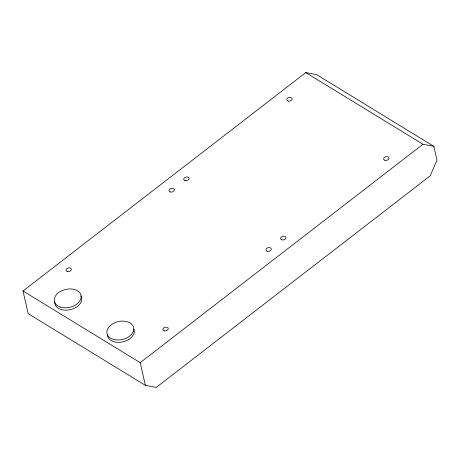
<?xml version="1.0" encoding="UTF-8"?>
<svg xmlns="http://www.w3.org/2000/svg" width="460" height="460" viewBox="0 0 460 460"><rect width="100%" height="100%" fill="white"/><g stroke="black" fill="none" stroke-linecap="round" stroke-linejoin="round"><path stroke-width="0.69" d="M23 290.996L305.773 72.599L316.635 74.652L433.837 146.32L437 160.126L430.203 175.823L156.262 387.4L145.4 385.348L28.198 313.68L23 290.996L140.202 362.664L145.4 385.348M140.202 362.664L422.976 144.262L433.837 146.32M305.773 72.599L422.976 144.262M80.845 295.901A13.656 9.177 -12.9 0 1 70.472 309.649A13.656 9.177 -12.9 0 1 54.786 302.111M133.963 329.17A13.656 9.177 -12.9 0 1 133.751 334.006L132.307 336.398A13.656 9.177 -12.9 0 1 123.941 341.584L120.439 342.257A13.656 9.177 -12.9 0 1 107.393 334.886M133.21 331.643L131.767 334.029A13.656 9.177 -12.9 0 1 123.401 339.216L119.899 339.888A13.656 9.177 -12.9 0 1 106.938 331.091A13.656 9.177 -12.9 0 1 123.056 321.097A13.656 9.177 -12.9 0 1 133.21 331.643M288.012 101.022A2.731 1.834 -12.9 0 0 292.123 98.992A2.731 1.834 -12.9 0 0 288.155 97.784A2.731 1.834 -12.9 0 0 288.012 101.022M384.916 160.27A2.731 1.834 -12.9 0 0 389.022 158.24A2.731 1.834 -12.9 0 0 385.054 157.032A2.731 1.834 -12.9 0 0 384.916 160.27M281.894 239.844A2.731 1.834 -12.9 0 0 285.999 237.814A2.731 1.834 -12.9 0 0 282.032 236.601A2.731 1.834 -12.9 0 0 281.894 239.844M267.174 251.212A2.731 1.834 -12.9 0 0 271.285 249.182A2.731 1.834 -12.9 0 0 267.317 247.969A2.731 1.834 -12.9 0 0 267.174 251.212M67.252 271.526A2.731 1.834 -12.9 0 0 71.363 269.497A2.731 1.834 -12.9 0 0 67.396 268.289A2.731 1.834 -12.9 0 0 67.252 271.526M164.151 330.78A2.731 1.834 -12.9 0 0 168.262 328.75A2.731 1.834 -12.9 0 0 164.295 327.543A2.731 1.834 -12.9 0 0 164.151 330.78M170.275 191.958A2.731 1.834 -12.9 0 0 174.386 189.928A2.731 1.834 -12.9 0 0 170.418 188.721A2.731 1.834 -12.9 0 0 170.275 191.958M184.989 180.59A2.731 1.834 -12.9 0 0 189.1 178.56A2.731 1.834 -12.9 0 0 185.133 177.353A2.731 1.834 -12.9 0 0 184.989 180.59M60.622 307.159A13.656 9.177 -12.9 0 0 81.173 297.01A13.656 9.177 -12.9 0 0 61.335 290.967A13.656 9.177 -12.9 0 0 60.622 307.159"/></g></svg>
